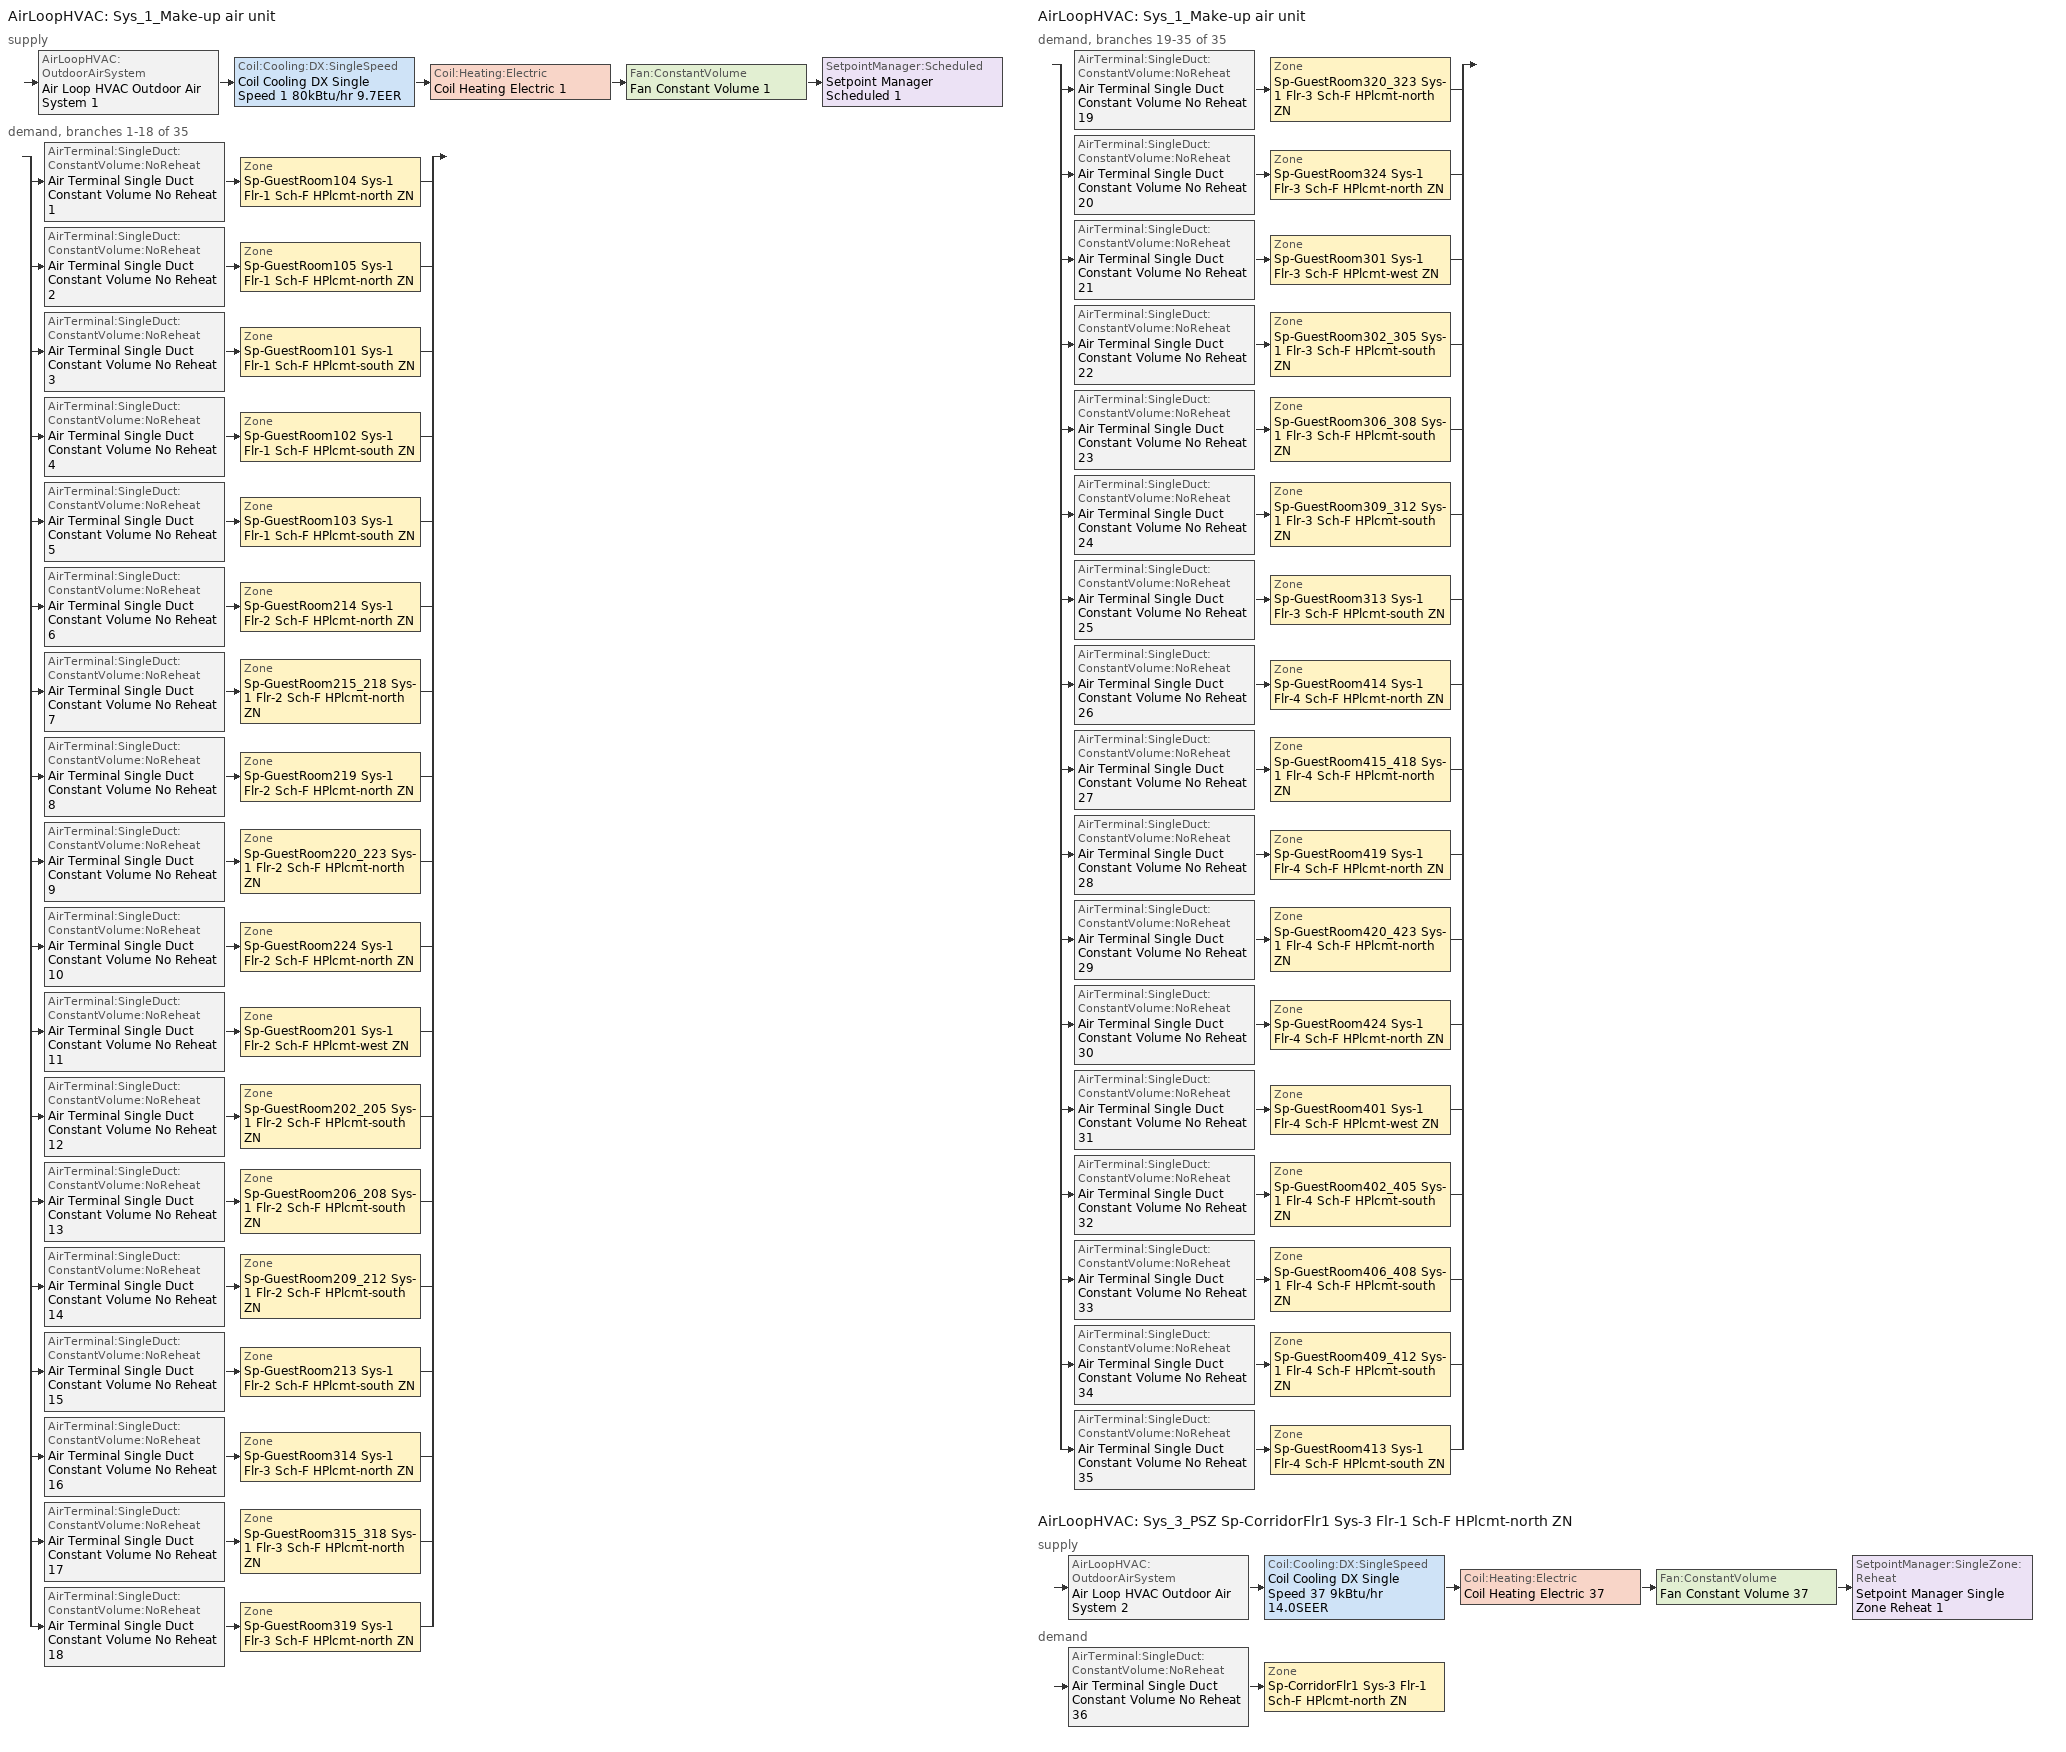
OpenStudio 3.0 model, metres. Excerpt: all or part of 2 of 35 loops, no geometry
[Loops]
AirLoopHVAC 'Sys_1_Make-up air unit'
 supply: AirLoopHVAC:OutdoorAirSystem 'Air Loop HVAC Outdoor Air System 1' > Coil:Cooling:DX:SingleSpeed 'Coil Cooling DX Single Speed 1 80kBtu/hr 9.7EER' > Coil:Heating:Electric 'Coil Heating Electric 1' > Fan:ConstantVolume 'Fan Constant Volume 1' > SetpointManager:Scheduled 'Setpoint Manager Scheduled 1'
 demand, branches 1-18 of 35: split
  | AirTerminal:SingleDuct:ConstantVolume:NoReheat 'Air Terminal Single Duct Constant Volume No Reheat 1' > Zone 'Sp-GuestRoom104 Sys-1 Flr-1 Sch-F HPlcmt-north ZN'
  | AirTerminal:SingleDuct:ConstantVolume:NoReheat 'Air Terminal Single Duct Constant Volume No Reheat 2' > Zone 'Sp-GuestRoom105 Sys-1 Flr-1 Sch-F HPlcmt-north ZN'
  | AirTerminal:SingleDuct:ConstantVolume:NoReheat 'Air Terminal Single Duct Constant Volume No Reheat 3' > Zone 'Sp-GuestRoom101 Sys-1 Flr-1 Sch-F HPlcmt-south ZN'
  | AirTerminal:SingleDuct:ConstantVolume:NoReheat 'Air Terminal Single Duct Constant Volume No Reheat 4' > Zone 'Sp-GuestRoom102 Sys-1 Flr-1 Sch-F HPlcmt-south ZN'
  | AirTerminal:SingleDuct:ConstantVolume:NoReheat 'Air Terminal Single Duct Constant Volume No Reheat 5' > Zone 'Sp-GuestRoom103 Sys-1 Flr-1 Sch-F HPlcmt-south ZN'
  | AirTerminal:SingleDuct:ConstantVolume:NoReheat 'Air Terminal Single Duct Constant Volume No Reheat 6' > Zone 'Sp-GuestRoom214 Sys-1 Flr-2 Sch-F HPlcmt-north ZN'
  | AirTerminal:SingleDuct:ConstantVolume:NoReheat 'Air Terminal Single Duct Constant Volume No Reheat 7' > Zone 'Sp-GuestRoom215_218 Sys-1 Flr-2 Sch-F HPlcmt-north ZN'
  | AirTerminal:SingleDuct:ConstantVolume:NoReheat 'Air Terminal Single Duct Constant Volume No Reheat 8' > Zone 'Sp-GuestRoom219 Sys-1 Flr-2 Sch-F HPlcmt-north ZN'
  | AirTerminal:SingleDuct:ConstantVolume:NoReheat 'Air Terminal Single Duct Constant Volume No Reheat 9' > Zone 'Sp-GuestRoom220_223 Sys-1 Flr-2 Sch-F HPlcmt-north ZN'
  | AirTerminal:SingleDuct:ConstantVolume:NoReheat 'Air Terminal Single Duct Constant Volume No Reheat 10' > Zone 'Sp-GuestRoom224 Sys-1 Flr-2 Sch-F HPlcmt-north ZN'
  | AirTerminal:SingleDuct:ConstantVolume:NoReheat 'Air Terminal Single Duct Constant Volume No Reheat 11' > Zone 'Sp-GuestRoom201 Sys-1 Flr-2 Sch-F HPlcmt-west ZN'
  | AirTerminal:SingleDuct:ConstantVolume:NoReheat 'Air Terminal Single Duct Constant Volume No Reheat 12' > Zone 'Sp-GuestRoom202_205 Sys-1 Flr-2 Sch-F HPlcmt-south ZN'
  | AirTerminal:SingleDuct:ConstantVolume:NoReheat 'Air Terminal Single Duct Constant Volume No Reheat 13' > Zone 'Sp-GuestRoom206_208 Sys-1 Flr-2 Sch-F HPlcmt-south ZN'
  | AirTerminal:SingleDuct:ConstantVolume:NoReheat 'Air Terminal Single Duct Constant Volume No Reheat 14' > Zone 'Sp-GuestRoom209_212 Sys-1 Flr-2 Sch-F HPlcmt-south ZN'
  | AirTerminal:SingleDuct:ConstantVolume:NoReheat 'Air Terminal Single Duct Constant Volume No Reheat 15' > Zone 'Sp-GuestRoom213 Sys-1 Flr-2 Sch-F HPlcmt-south ZN'
  | AirTerminal:SingleDuct:ConstantVolume:NoReheat 'Air Terminal Single Duct Constant Volume No Reheat 16' > Zone 'Sp-GuestRoom314 Sys-1 Flr-3 Sch-F HPlcmt-north ZN'
  | AirTerminal:SingleDuct:ConstantVolume:NoReheat 'Air Terminal Single Duct Constant Volume No Reheat 17' > Zone 'Sp-GuestRoom315_318 Sys-1 Flr-3 Sch-F HPlcmt-north ZN'
  | AirTerminal:SingleDuct:ConstantVolume:NoReheat 'Air Terminal Single Duct Constant Volume No Reheat 18' > Zone 'Sp-GuestRoom319 Sys-1 Flr-3 Sch-F HPlcmt-north ZN'
AirLoopHVAC 'Sys_1_Make-up air unit'
 demand, branches 19-35 of 35: split
  | AirTerminal:SingleDuct:ConstantVolume:NoReheat 'Air Terminal Single Duct Constant Volume No Reheat 19' > Zone 'Sp-GuestRoom320_323 Sys-1 Flr-3 Sch-F HPlcmt-north ZN'
  | AirTerminal:SingleDuct:ConstantVolume:NoReheat 'Air Terminal Single Duct Constant Volume No Reheat 20' > Zone 'Sp-GuestRoom324 Sys-1 Flr-3 Sch-F HPlcmt-north ZN'
  | AirTerminal:SingleDuct:ConstantVolume:NoReheat 'Air Terminal Single Duct Constant Volume No Reheat 21' > Zone 'Sp-GuestRoom301 Sys-1 Flr-3 Sch-F HPlcmt-west ZN'
  | AirTerminal:SingleDuct:ConstantVolume:NoReheat 'Air Terminal Single Duct Constant Volume No Reheat 22' > Zone 'Sp-GuestRoom302_305 Sys-1 Flr-3 Sch-F HPlcmt-south ZN'
  | AirTerminal:SingleDuct:ConstantVolume:NoReheat 'Air Terminal Single Duct Constant Volume No Reheat 23' > Zone 'Sp-GuestRoom306_308 Sys-1 Flr-3 Sch-F HPlcmt-south ZN'
  | AirTerminal:SingleDuct:ConstantVolume:NoReheat 'Air Terminal Single Duct Constant Volume No Reheat 24' > Zone 'Sp-GuestRoom309_312 Sys-1 Flr-3 Sch-F HPlcmt-south ZN'
  | AirTerminal:SingleDuct:ConstantVolume:NoReheat 'Air Terminal Single Duct Constant Volume No Reheat 25' > Zone 'Sp-GuestRoom313 Sys-1 Flr-3 Sch-F HPlcmt-south ZN'
  | AirTerminal:SingleDuct:ConstantVolume:NoReheat 'Air Terminal Single Duct Constant Volume No Reheat 26' > Zone 'Sp-GuestRoom414 Sys-1 Flr-4 Sch-F HPlcmt-north ZN'
  | AirTerminal:SingleDuct:ConstantVolume:NoReheat 'Air Terminal Single Duct Constant Volume No Reheat 27' > Zone 'Sp-GuestRoom415_418 Sys-1 Flr-4 Sch-F HPlcmt-north ZN'
  | AirTerminal:SingleDuct:ConstantVolume:NoReheat 'Air Terminal Single Duct Constant Volume No Reheat 28' > Zone 'Sp-GuestRoom419 Sys-1 Flr-4 Sch-F HPlcmt-north ZN'
  | AirTerminal:SingleDuct:ConstantVolume:NoReheat 'Air Terminal Single Duct Constant Volume No Reheat 29' > Zone 'Sp-GuestRoom420_423 Sys-1 Flr-4 Sch-F HPlcmt-north ZN'
  | AirTerminal:SingleDuct:ConstantVolume:NoReheat 'Air Terminal Single Duct Constant Volume No Reheat 30' > Zone 'Sp-GuestRoom424 Sys-1 Flr-4 Sch-F HPlcmt-north ZN'
  | AirTerminal:SingleDuct:ConstantVolume:NoReheat 'Air Terminal Single Duct Constant Volume No Reheat 31' > Zone 'Sp-GuestRoom401 Sys-1 Flr-4 Sch-F HPlcmt-west ZN'
  | AirTerminal:SingleDuct:ConstantVolume:NoReheat 'Air Terminal Single Duct Constant Volume No Reheat 32' > Zone 'Sp-GuestRoom402_405 Sys-1 Flr-4 Sch-F HPlcmt-south ZN'
  | AirTerminal:SingleDuct:ConstantVolume:NoReheat 'Air Terminal Single Duct Constant Volume No Reheat 33' > Zone 'Sp-GuestRoom406_408 Sys-1 Flr-4 Sch-F HPlcmt-south ZN'
  | AirTerminal:SingleDuct:ConstantVolume:NoReheat 'Air Terminal Single Duct Constant Volume No Reheat 34' > Zone 'Sp-GuestRoom409_412 Sys-1 Flr-4 Sch-F HPlcmt-south ZN'
  | AirTerminal:SingleDuct:ConstantVolume:NoReheat 'Air Terminal Single Duct Constant Volume No Reheat 35' > Zone 'Sp-GuestRoom413 Sys-1 Flr-4 Sch-F HPlcmt-south ZN'
AirLoopHVAC 'Sys_3_PSZ Sp-CorridorFlr1 Sys-3 Flr-1 Sch-F HPlcmt-north ZN'
 supply: AirLoopHVAC:OutdoorAirSystem 'Air Loop HVAC Outdoor Air System 2' > Coil:Cooling:DX:SingleSpeed 'Coil Cooling DX Single Speed 37 9kBtu/hr 14.0SEER' > Coil:Heating:Electric 'Coil Heating Electric 37' > Fan:ConstantVolume 'Fan Constant Volume 37' > SetpointManager:SingleZone:Reheat 'Setpoint Manager Single Zone Reheat 1'
 demand: AirTerminal:SingleDuct:ConstantVolume:NoReheat 'Air Terminal Single Duct Constant Volume No Reheat 36' > Zone 'Sp-CorridorFlr1 Sys-3 Flr-1 Sch-F HPlcmt-north ZN'
[Sizing:Zone] Zone Cooling Design Supply Air Temperature Input Method=SupplyAirTemperature; Zone Cooling Design Supply Air Temperature {C}=13; Zone Cooling Design Supply Air Temperature Difference {deltaC}=11.11; Zone Heating Design Supply Air Temperature Input Method=SupplyAirTemperature; Zone Heating Design Supply Air Temperature {C}=43; Zone Heating Design Supply Air Temperature Difference {deltaC}=11.11; Zone Cooling Design Supply Air Humidity Ratio {kg-H2O/kg-air}=0.0085; Zone Heating Design Supply Air Humidity Ratio {kg-H2O/kg-air}=0.008; Zone Heating Sizing Factor=1.3; Zone Cooling Sizing Factor=1.1; Cooling Design Air Flow Method=DesignDay; Heating Design Air Flow Method=DesignDay; Account for Dedicated Outdoor Air System=No; Dedicated Outdoor Air System Control Strategy=NeutralSupplyAir; Dedicated Outdoor Air Low Setpoint Temperature for Design {C}=autosize; Dedicated Outdoor Air High Setpoint Temperature for Design {C}=autosize
Sp-GuestRoom104 Sys-1 Flr-1 Sch-F HPlcmt-north ZN; Sp-GuestRoom105 Sys-1 Flr-1 Sch-F HPlcmt-north ZN; Sp-GuestRoom101 Sys-1 Flr-1 Sch-F HPlcmt-south ZN; Sp-GuestRoom102 Sys-1 Flr-1 Sch-F HPlcmt-south ZN; Sp-GuestRoom103 Sys-1 Flr-1 Sch-F HPlcmt-south ZN; Sp-GuestRoom214 Sys-1 Flr-2 Sch-F HPlcmt-north ZN; Sp-GuestRoom215_218 Sys-1 Flr-2 Sch-F HPlcmt-north ZN; Sp-GuestRoom219 Sys-1 Flr-2 Sch-F HPlcmt-north ZN; Sp-GuestRoom220_223 Sys-1 Flr-2 Sch-F HPlcmt-north ZN; Sp-GuestRoom224 Sys-1 Flr-2 Sch-F HPlcmt-north ZN; Sp-GuestRoom201 Sys-1 Flr-2 Sch-F HPlcmt-west ZN; Sp-GuestRoom202_205 Sys-1 Flr-2 Sch-F HPlcmt-south ZN; Sp-GuestRoom206_208 Sys-1 Flr-2 Sch-F HPlcmt-south ZN; Sp-GuestRoom209_212 Sys-1 Flr-2 Sch-F HPlcmt-south ZN; Sp-GuestRoom213 Sys-1 Flr-2 Sch-F HPlcmt-south ZN; Sp-GuestRoom314 Sys-1 Flr-3 Sch-F HPlcmt-north ZN; Sp-GuestRoom315_318 Sys-1 Flr-3 Sch-F HPlcmt-north ZN; Sp-GuestRoom319 Sys-1 Flr-3 Sch-F HPlcmt-north ZN; Sp-GuestRoom320_323 Sys-1 Flr-3 Sch-F HPlcmt-north ZN; Sp-GuestRoom324 Sys-1 Flr-3 Sch-F HPlcmt-north ZN; Sp-GuestRoom301 Sys-1 Flr-3 Sch-F HPlcmt-west ZN; Sp-GuestRoom302_305 Sys-1 Flr-3 Sch-F HPlcmt-south ZN; Sp-GuestRoom306_308 Sys-1 Flr-3 Sch-F HPlcmt-south ZN; Sp-GuestRoom309_312 Sys-1 Flr-3 Sch-F HPlcmt-south ZN; Sp-GuestRoom313 Sys-1 Flr-3 Sch-F HPlcmt-south ZN; Sp-GuestRoom414 Sys-1 Flr-4 Sch-F HPlcmt-north ZN; Sp-GuestRoom415_418 Sys-1 Flr-4 Sch-F HPlcmt-north ZN; Sp-GuestRoom419 Sys-1 Flr-4 Sch-F HPlcmt-north ZN; Sp-GuestRoom420_423 Sys-1 Flr-4 Sch-F HPlcmt-north ZN; Sp-GuestRoom424 Sys-1 Flr-4 Sch-F HPlcmt-north ZN; Sp-GuestRoom401 Sys-1 Flr-4 Sch-F HPlcmt-west ZN; Sp-GuestRoom402_405 Sys-1 Flr-4 Sch-F HPlcmt-south ZN; Sp-GuestRoom406_408 Sys-1 Flr-4 Sch-F HPlcmt-south ZN; Sp-GuestRoom409_412 Sys-1 Flr-4 Sch-F HPlcmt-south ZN; Sp-GuestRoom413 Sys-1 Flr-4 Sch-F HPlcmt-south ZN; Sp-CorridorFlr1 Sys-3 Flr-1 Sch-F HPlcmt-north ZN
[Zone equipment]
Sp-GuestRoom104 Sys-1 Flr-1 Sch-F HPlcmt-north ZN: Sp-GuestRoom104 Sys-1 Flr-1 Sch-F HPlcmt-north ZN PTAC, Zone HVAC Baseboard Convective Electric 1, Air Terminal Single Duct Constant Volume No Reheat 1
Sp-GuestRoom105 Sys-1 Flr-1 Sch-F HPlcmt-north ZN: Sp-GuestRoom105 Sys-1 Flr-1 Sch-F HPlcmt-north ZN PTAC, Zone HVAC Baseboard Convective Electric 2, Air Terminal Single Duct Constant Volume No Reheat 2
Sp-GuestRoom101 Sys-1 Flr-1 Sch-F HPlcmt-south ZN: Sp-GuestRoom101 Sys-1 Flr-1 Sch-F HPlcmt-south ZN PTAC, Zone HVAC Baseboard Convective Electric 3, Air Terminal Single Duct Constant Volume No Reheat 3
Sp-GuestRoom102 Sys-1 Flr-1 Sch-F HPlcmt-south ZN: Sp-GuestRoom102 Sys-1 Flr-1 Sch-F HPlcmt-south ZN PTAC, Zone HVAC Baseboard Convective Electric 4, Air Terminal Single Duct Constant Volume No Reheat 4
Sp-GuestRoom103 Sys-1 Flr-1 Sch-F HPlcmt-south ZN: Sp-GuestRoom103 Sys-1 Flr-1 Sch-F HPlcmt-south ZN PTAC, Zone HVAC Baseboard Convective Electric 5, Air Terminal Single Duct Constant Volume No Reheat 5
Sp-GuestRoom214 Sys-1 Flr-2 Sch-F HPlcmt-north ZN: Sp-GuestRoom214 Sys-1 Flr-2 Sch-F HPlcmt-north ZN PTAC, Zone HVAC Baseboard Convective Electric 6, Air Terminal Single Duct Constant Volume No Reheat 6
Sp-GuestRoom215_218 Sys-1 Flr-2 Sch-F HPlcmt-north ZN: Sp-GuestRoom215_218 Sys-1 Flr-2 Sch-F HPlcmt-north ZN PTAC, Zone HVAC Baseboard Convective Electric 7, Air Terminal Single Duct Constant Volume No Reheat 7
Sp-GuestRoom219 Sys-1 Flr-2 Sch-F HPlcmt-north ZN: Sp-GuestRoom219 Sys-1 Flr-2 Sch-F HPlcmt-north ZN PTAC, Zone HVAC Baseboard Convective Electric 8, Air Terminal Single Duct Constant Volume No Reheat 8
Sp-GuestRoom220_223 Sys-1 Flr-2 Sch-F HPlcmt-north ZN: Sp-GuestRoom220_223 Sys-1 Flr-2 Sch-F HPlcmt-north ZN PTAC, Zone HVAC Baseboard Convective Electric 9, Air Terminal Single Duct Constant Volume No Reheat 9
Sp-GuestRoom224 Sys-1 Flr-2 Sch-F HPlcmt-north ZN: Sp-GuestRoom224 Sys-1 Flr-2 Sch-F HPlcmt-north ZN PTAC, Zone HVAC Baseboard Convective Electric 10, Air Terminal Single Duct Constant Volume No Reheat 10
Sp-GuestRoom201 Sys-1 Flr-2 Sch-F HPlcmt-west ZN: Sp-GuestRoom201 Sys-1 Flr-2 Sch-F HPlcmt-west ZN PTAC, Zone HVAC Baseboard Convective Electric 11, Air Terminal Single Duct Constant Volume No Reheat 11
Sp-GuestRoom202_205 Sys-1 Flr-2 Sch-F HPlcmt-south ZN: Sp-GuestRoom202_205 Sys-1 Flr-2 Sch-F HPlcmt-south ZN PTAC, Zone HVAC Baseboard Convective Electric 12, Air Terminal Single Duct Constant Volume No Reheat 12
Sp-GuestRoom206_208 Sys-1 Flr-2 Sch-F HPlcmt-south ZN: Sp-GuestRoom206_208 Sys-1 Flr-2 Sch-F HPlcmt-south ZN PTAC, Zone HVAC Baseboard Convective Electric 13, Air Terminal Single Duct Constant Volume No Reheat 13
Sp-GuestRoom209_212 Sys-1 Flr-2 Sch-F HPlcmt-south ZN: Sp-GuestRoom209_212 Sys-1 Flr-2 Sch-F HPlcmt-south ZN PTAC, Zone HVAC Baseboard Convective Electric 14, Air Terminal Single Duct Constant Volume No Reheat 14
Sp-GuestRoom213 Sys-1 Flr-2 Sch-F HPlcmt-south ZN: Sp-GuestRoom213 Sys-1 Flr-2 Sch-F HPlcmt-south ZN PTAC, Zone HVAC Baseboard Convective Electric 15, Air Terminal Single Duct Constant Volume No Reheat 15
Sp-GuestRoom314 Sys-1 Flr-3 Sch-F HPlcmt-north ZN: Sp-GuestRoom314 Sys-1 Flr-3 Sch-F HPlcmt-north ZN PTAC, Zone HVAC Baseboard Convective Electric 16, Air Terminal Single Duct Constant Volume No Reheat 16
Sp-GuestRoom315_318 Sys-1 Flr-3 Sch-F HPlcmt-north ZN: Sp-GuestRoom315_318 Sys-1 Flr-3 Sch-F HPlcmt-north ZN PTAC, Zone HVAC Baseboard Convective Electric 17, Air Terminal Single Duct Constant Volume No Reheat 17
Sp-GuestRoom319 Sys-1 Flr-3 Sch-F HPlcmt-north ZN: Sp-GuestRoom319 Sys-1 Flr-3 Sch-F HPlcmt-north ZN PTAC, Zone HVAC Baseboard Convective Electric 18, Air Terminal Single Duct Constant Volume No Reheat 18
Sp-GuestRoom320_323 Sys-1 Flr-3 Sch-F HPlcmt-north ZN: Sp-GuestRoom320_323 Sys-1 Flr-3 Sch-F HPlcmt-north ZN PTAC, Zone HVAC Baseboard Convective Electric 19, Air Terminal Single Duct Constant Volume No Reheat 19
Sp-GuestRoom324 Sys-1 Flr-3 Sch-F HPlcmt-north ZN: Sp-GuestRoom324 Sys-1 Flr-3 Sch-F HPlcmt-north ZN PTAC, Zone HVAC Baseboard Convective Electric 20, Air Terminal Single Duct Constant Volume No Reheat 20
Sp-GuestRoom301 Sys-1 Flr-3 Sch-F HPlcmt-west ZN: Sp-GuestRoom301 Sys-1 Flr-3 Sch-F HPlcmt-west ZN PTAC, Zone HVAC Baseboard Convective Electric 21, Air Terminal Single Duct Constant Volume No Reheat 21
Sp-GuestRoom302_305 Sys-1 Flr-3 Sch-F HPlcmt-south ZN: Sp-GuestRoom302_305 Sys-1 Flr-3 Sch-F HPlcmt-south ZN PTAC, Zone HVAC Baseboard Convective Electric 22, Air Terminal Single Duct Constant Volume No Reheat 22
Sp-GuestRoom306_308 Sys-1 Flr-3 Sch-F HPlcmt-south ZN: Sp-GuestRoom306_308 Sys-1 Flr-3 Sch-F HPlcmt-south ZN PTAC, Zone HVAC Baseboard Convective Electric 23, Air Terminal Single Duct Constant Volume No Reheat 23
Sp-GuestRoom309_312 Sys-1 Flr-3 Sch-F HPlcmt-south ZN: Sp-GuestRoom309_312 Sys-1 Flr-3 Sch-F HPlcmt-south ZN PTAC, Zone HVAC Baseboard Convective Electric 24, Air Terminal Single Duct Constant Volume No Reheat 24
Sp-GuestRoom313 Sys-1 Flr-3 Sch-F HPlcmt-south ZN: Sp-GuestRoom313 Sys-1 Flr-3 Sch-F HPlcmt-south ZN PTAC, Zone HVAC Baseboard Convective Electric 25, Air Terminal Single Duct Constant Volume No Reheat 25
Sp-GuestRoom414 Sys-1 Flr-4 Sch-F HPlcmt-north ZN: Sp-GuestRoom414 Sys-1 Flr-4 Sch-F HPlcmt-north ZN PTAC, Zone HVAC Baseboard Convective Electric 26, Air Terminal Single Duct Constant Volume No Reheat 26
Sp-GuestRoom415_418 Sys-1 Flr-4 Sch-F HPlcmt-north ZN: Sp-GuestRoom415_418 Sys-1 Flr-4 Sch-F HPlcmt-north ZN PTAC, Zone HVAC Baseboard Convective Electric 27, Air Terminal Single Duct Constant Volume No Reheat 27
Sp-GuestRoom419 Sys-1 Flr-4 Sch-F HPlcmt-north ZN: Sp-GuestRoom419 Sys-1 Flr-4 Sch-F HPlcmt-north ZN PTAC, Zone HVAC Baseboard Convective Electric 28, Air Terminal Single Duct Constant Volume No Reheat 28
Sp-GuestRoom420_423 Sys-1 Flr-4 Sch-F HPlcmt-north ZN: Sp-GuestRoom420_423 Sys-1 Flr-4 Sch-F HPlcmt-north ZN PTAC, Zone HVAC Baseboard Convective Electric 29, Air Terminal Single Duct Constant Volume No Reheat 29
Sp-GuestRoom424 Sys-1 Flr-4 Sch-F HPlcmt-north ZN: Sp-GuestRoom424 Sys-1 Flr-4 Sch-F HPlcmt-north ZN PTAC, Zone HVAC Baseboard Convective Electric 30, Air Terminal Single Duct Constant Volume No Reheat 30
Sp-GuestRoom401 Sys-1 Flr-4 Sch-F HPlcmt-west ZN: Sp-GuestRoom401 Sys-1 Flr-4 Sch-F HPlcmt-west ZN PTAC, Zone HVAC Baseboard Convective Electric 31, Air Terminal Single Duct Constant Volume No Reheat 31
Sp-GuestRoom402_405 Sys-1 Flr-4 Sch-F HPlcmt-south ZN: Sp-GuestRoom402_405 Sys-1 Flr-4 Sch-F HPlcmt-south ZN PTAC, Zone HVAC Baseboard Convective Electric 32, Air Terminal Single Duct Constant Volume No Reheat 32
Sp-GuestRoom406_408 Sys-1 Flr-4 Sch-F HPlcmt-south ZN: Sp-GuestRoom406_408 Sys-1 Flr-4 Sch-F HPlcmt-south ZN PTAC, Zone HVAC Baseboard Convective Electric 33, Air Terminal Single Duct Constant Volume No Reheat 33
Sp-GuestRoom409_412 Sys-1 Flr-4 Sch-F HPlcmt-south ZN: Sp-GuestRoom409_412 Sys-1 Flr-4 Sch-F HPlcmt-south ZN PTAC, Zone HVAC Baseboard Convective Electric 34, Air Terminal Single Duct Constant Volume No Reheat 34
Sp-GuestRoom413 Sys-1 Flr-4 Sch-F HPlcmt-south ZN: Sp-GuestRoom413 Sys-1 Flr-4 Sch-F HPlcmt-south ZN PTAC, Zone HVAC Baseboard Convective Electric 35, Air Terminal Single Duct Constant Volume No Reheat 35
Sp-CorridorFlr1 Sys-3 Flr-1 Sch-F HPlcmt-north ZN: Air Terminal Single Duct Constant Volume No Reheat 36, Zone HVAC Baseboard Convective Electric 36
[AirLoopHVAC] Design Supply Air Flow Rate {m3/s}=AutoSize
Name | Availability Schedule
Sys_1_Make-up air unit | Sys_1_Make-up air unit Occ Sch
Sys_3_PSZ Sp-CorridorFlr1 Sys-3 Flr-1 Sch-F HPlcmt-north ZN | Sys_3_PSZ Sp-CorridorFlr1 Sys-3 Flr-1 Sch-F HPlcmt-north ZN Occ Sch
[Sizing:System] Design Outdoor Air Flow Rate {m3/s}=Autosize; Central Heating Maximum System Air Flow Ratio=1; Preheat Design Temperature {C}=7; Preheat Design Humidity Ratio {kg-H2O/kg-Air}=0.008; Precool Design Temperature {C}=13; Precool Design Humidity Ratio {kg-H2O/kg-Air}=0.008; Central Cooling Design Supply Air Temperature {C}=13; Central Heating Design Supply Air Temperature {C}=43; Sizing Option=NonCoincident; Central Cooling Design Supply Air Humidity Ratio {kg-H2O/kg-Air}=0.0085; Central Heating Design Supply Air Humidity Ratio {kg-H2O/kg-Air}=0.008; Cooling Design Air Flow Method=DesignDay; Cooling Design Air Flow Rate {m3/s}=0; Heating Design Air Flow Method=DesignDay; Heating Design Air Flow Rate {m3/s}=0; System Outdoor Air Method=ZoneSum; Zone Maximum Outdoor Air Fraction=1; Cooling Supply Air Flow Rate Per Floor Area {m3/s-m2}=0.00996765; Cooling Fraction of Autosized Cooling Supply Air Flow Rate=1; Cooling Supply Air Flow Rate Per Unit Cooling Capacity {m3/s-W}=3.94755e-05; Heating Supply Air Flow Rate Per Floor Area {m3/s-m2}=0.00996765; Heating Fraction of Autosized Heating Supply Air Flow Rate=1; Heating Fraction of Autosized Cooling Supply Air Flow Rate=1; Heating Supply Air Flow Rate Per Unit Heating Capacity {m3/s-W}=3.15882e-05; Cooling Design Capacity Method=CoolingDesignCapacity; Cooling Design Capacity {W}=autosize; Cooling Design Capacity Per Floor Area {W/m2}=234.7; Fraction of Autosized Cooling Design Capacity=1; Heating Design Capacity Method=HeatingDesignCapacity; Heating Design Capacity {W}=autosize; Heating Design Capacity Per Floor Area {W/m2}=157; Fraction of Autosized Heating Design Capacity=1; Central Cooling Capacity Control Method=OnOff
Name | Type of Load to Size On | 100% Outdoor Air in Cooling | 100% Outdoor Air in Heating
Sys_1_Make-up air unit | VentilationRequirement | Yes | Yes
Sys_3_PSZ Sp-CorridorFlr1 Sys-3 Flr-1 Sch-F HPlcmt-north ZN | Sensible | No | No
[Fan:ConstantVolume] Availability Schedule=Always On Discrete; Fan Total Efficiency=0.39975; Pressure Rise {Pa}=640; Maximum Flow Rate {m3/s}=AutoSize; Motor Efficiency=0.615
Fan Constant Volume 1; Fan Constant Volume 2; Fan Constant Volume 3; Fan Constant Volume 4; Fan Constant Volume 5; Fan Constant Volume 6; Fan Constant Volume 7; Fan Constant Volume 8; Fan Constant Volume 9; Fan Constant Volume 10; Fan Constant Volume 11; Fan Constant Volume 12; Fan Constant Volume 13; Fan Constant Volume 14; Fan Constant Volume 15; Fan Constant Volume 16; Fan Constant Volume 17; Fan Constant Volume 18; Fan Constant Volume 19; Fan Constant Volume 20; Fan Constant Volume 21; Fan Constant Volume 22; Fan Constant Volume 23; Fan Constant Volume 24; Fan Constant Volume 25; Fan Constant Volume 26; Fan Constant Volume 27; Fan Constant Volume 28; Fan Constant Volume 29; Fan Constant Volume 30; Fan Constant Volume 31; Fan Constant Volume 32; Fan Constant Volume 33; Fan Constant Volume 34; Fan Constant Volume 35; Fan Constant Volume 36; Fan Constant Volume 37
[Coil:Heating:Electric]
Name | Availability Schedule
Coil Heating Electric 1; Coil Heating Electric 37 | Always On Discrete
Coil Heating Electric 2; Coil Heating Electric 3; Coil Heating Electric 4; Coil Heating Electric 5; Coil Heating Electric 6; Coil Heating Electric 7; Coil Heating Electric 8; Coil Heating Electric 9; Coil Heating Electric 10; Coil Heating Electric 11; Coil Heating Electric 12; Coil Heating Electric 13; Coil Heating Electric 14; Coil Heating Electric 15; Coil Heating Electric 16; Coil Heating Electric 17; Coil Heating Electric 18; Coil Heating Electric 19; Coil Heating Electric 20; Coil Heating Electric 21; Coil Heating Electric 22; Coil Heating Electric 23; Coil Heating Electric 24; Coil Heating Electric 25; Coil Heating Electric 26; Coil Heating Electric 27; Coil Heating Electric 28; Coil Heating Electric 29; Coil Heating Electric 30; Coil Heating Electric 31; Coil Heating Electric 32; Coil Heating Electric 33; Coil Heating Electric 34; Coil Heating Electric 35; Coil Heating Electric 36 | ON_OFF_ALWAYS_OFF
[Coil:Cooling:DX:SingleSpeed] Availability Schedule=Always On Discrete; Rated Total Cooling Capacity {W}=autosize; Rated Sensible Heat Ratio=autosize; Rated Air Flow Rate {m3/s}=autosize; Rated Evaporator Fan Power Per Volume Flow Rate {W/(m3/s)}=773.3; Total Cooling Capacity Function of Temperature Curve=DXCOOL-NECB2011-REF-CAPFT; Total Cooling Capacity Function of Flow Fraction Curve=DXCOOL-NECB2011-REF-CAPFFLOW; Energy Input Ratio Function of Temperature Curve=DXCOOL-NECB2011-REF-COOLEIRFT; Energy Input Ratio Function of Flow Fraction Curve=DXCOOL-NECB2011-REF-COOLEIRFFLOW; Part Load Fraction Correlation Curve=DXCOOL-NECB2011-REF-COOLPLFFPLR; Condenser Type=AirCooled; Evaporative Condenser Effectiveness=0; Evaporative Condenser Air Flow Rate {m3/s}=Autosize; Evaporative Condenser Pump Rated Power Consumption {W}=Autosize; Crankcase Heater Capacity {W}=0; Maximum Outdoor Dry-Bulb Temperature for Crankcase Heater Operation {C}=0; Basin Heater Capacity {W/K}=0; Basin Heater Setpoint Temperature {C}=10
Name | Rated COP {W/W}
Coil Cooling DX Single Speed 1 80kBtu/hr 9.7EER | 3.36599
Coil Cooling DX Single Speed 2 3kBtu/hr 11.0EER; Coil Cooling DX Single Speed 3 3kBtu/hr 11.0EER; Coil Cooling DX Single Speed 4 2kBtu/hr 11.0EER; Coil Cooling DX Single Speed 5 2kBtu/hr 11.0EER; Coil Cooling DX Single Speed 6 2kBtu/hr 11.0EER; Coil Cooling DX Single Speed 7 3kBtu/hr 11.0EER; Coil Cooling DX Single Speed 9 2kBtu/hr 11.0EER; Coil Cooling DX Single Speed 11 3kBtu/hr 11.0EER; Coil Cooling DX Single Speed 12 5kBtu/hr 11.0EER; Coil Cooling DX Single Speed 13 7kBtu/hr 11.0EER; Coil Cooling DX Single Speed 14 5kBtu/hr 11.0EER; Coil Cooling DX Single Speed 15 6kBtu/hr 11.0EER; Coil Cooling DX Single Speed 16 2kBtu/hr 11.0EER; Coil Cooling DX Single Speed 17 3kBtu/hr 11.0EER; Coil Cooling DX Single Speed 19 3kBtu/hr 11.0EER; Coil Cooling DX Single Speed 21 3kBtu/hr 11.0EER; Coil Cooling DX Single Speed 22 5kBtu/hr 11.0EER; Coil Cooling DX Single Speed 23 7kBtu/hr 11.0EER; Coil Cooling DX Single Speed 24 5kBtu/hr 11.0EER; Coil Cooling DX Single Speed 25 7kBtu/hr 11.0EER; Coil Cooling DX Single Speed 26 2kBtu/hr 11.0EER; Coil Cooling DX Single Speed 27 6kBtu/hr 11.0EER; Coil Cooling DX Single Speed 29 6kBtu/hr 11.0EER; Coil Cooling DX Single Speed 31 6kBtu/hr 11.0EER; Coil Cooling DX Single Speed 36 4kBtu/hr 11.0EER | 3.80183
Coil Cooling DX Single Speed 8 9kBtu/hr 10.6EER | 3.67826
Coil Cooling DX Single Speed 10 9kBtu/hr 10.6EER | 3.65378
Coil Cooling DX Single Speed 18 10kBtu/hr 10.4EER | 3.60187
Coil Cooling DX Single Speed 20 10kBtu/hr 10.4EER | 3.60614
Coil Cooling DX Single Speed 28 21kBtu/hr 9.3EER; Coil Cooling DX Single Speed 30 21kBtu/hr 9.3EER | 3.23448
Coil Cooling DX Single Speed 32 8kBtu/hr 10.9EER | 3.76521
Coil Cooling DX Single Speed 33 14kBtu/hr 9.6EER | 3.31935
Coil Cooling DX Single Speed 34 11kBtu/hr 10.1EER | 3.5127
Coil Cooling DX Single Speed 35 13kBtu/hr 9.6EER | 3.34162
Coil Cooling DX Single Speed 37 9kBtu/hr 14.0SEER | 4.11713
[Controller:OutdoorAir] Minimum Outdoor Air Flow Rate {m3/s}=autosize; Maximum Outdoor Air Flow Rate {m3/s}=Autosize; Economizer Control Action Type=ModulateFlow; Lockout Type=NoLockout; Minimum Limit Type=FixedMinimum; High Humidity Control=No; Heat Recovery Bypass Control Type=BypassWhenWithinEconomizerLimits
Name | Economizer Control Type | Minimum Outdoor Air Schedule | Controller Mechanical Ventilation | Economizer Maximum Limit Dry-Bulb Temperature {C} | Economizer Maximum Limit Enthalpy {J/kg} | Economizer Minimum Limit Dry-Bulb Temperature {C}
Controller Outdoor Air 1 | DifferentialEnthalpy | Sys_1_Make-up air unit Occ Sch | Controller Mechanical Ventilation 1
Controller Outdoor Air 2 | NoEconomizer | Sys_3_PSZ Sp-CorridorFlr1 Sys-3 Flr-1 Sch-F HPlcmt-north ZN Occ Sch | Controller Mechanical Ventilation 2 | 28 | 64000 | -100
[Controller:MechanicalVentilation] Availability Schedule=Always On Discrete; System Outdoor Air Method=ZoneSum
Controller Mechanical Ventilation 1; Controller Mechanical Ventilation 2
[AirLoopHVAC:OutdoorAirSystem]
Name | Controller
Air Loop HVAC Outdoor Air System 1 | Controller Outdoor Air 1
Air Loop HVAC Outdoor Air System 2 | Controller Outdoor Air 2
[SetpointManager:Scheduled]
Setpoint Manager Scheduled 1: Control Variable=Temperature; Schedule=Makeup-Air Unit Supply Air Temp
[ZoneHVAC:PackagedTerminalAirConditioner] Availability Schedule=Always On Discrete; Supply Air Flow Rate During Cooling Operation {m3/s}=Autosize; Supply Air Flow Rate During Heating Operation {m3/s}=Autosize; Supply Air Flow Rate When No Cooling or Heating is Needed {m3/s}=Autosize; Outdoor Air Flow Rate During Cooling Operation {m3/s}=1e-05; Outdoor Air Flow Rate During Heating Operation {m3/s}=1e-05; Outdoor Air Flow Rate When No Cooling or Heating is Needed {m3/s}=1e-05; Fan Placement=DrawThrough
Name | Supply Air Fan | Heating Coil | Cooling Coil
Sp-GuestRoom104 Sys-1 Flr-1 Sch-F HPlcmt-north ZN PTAC | Fan Constant Volume 2 | Coil Heating Electric 2 | Coil Cooling DX Single Speed 2 3kBtu/hr 11.0EER
Sp-GuestRoom105 Sys-1 Flr-1 Sch-F HPlcmt-north ZN PTAC | Fan Constant Volume 3 | Coil Heating Electric 3 | Coil Cooling DX Single Speed 3 3kBtu/hr 11.0EER
Sp-GuestRoom101 Sys-1 Flr-1 Sch-F HPlcmt-south ZN PTAC | Fan Constant Volume 4 | Coil Heating Electric 4 | Coil Cooling DX Single Speed 4 2kBtu/hr 11.0EER
Sp-GuestRoom102 Sys-1 Flr-1 Sch-F HPlcmt-south ZN PTAC | Fan Constant Volume 5 | Coil Heating Electric 5 | Coil Cooling DX Single Speed 5 2kBtu/hr 11.0EER
Sp-GuestRoom103 Sys-1 Flr-1 Sch-F HPlcmt-south ZN PTAC | Fan Constant Volume 6 | Coil Heating Electric 6 | Coil Cooling DX Single Speed 6 2kBtu/hr 11.0EER
Sp-GuestRoom214 Sys-1 Flr-2 Sch-F HPlcmt-north ZN PTAC | Fan Constant Volume 7 | Coil Heating Electric 7 | Coil Cooling DX Single Speed 7 3kBtu/hr 11.0EER
Sp-GuestRoom215_218 Sys-1 Flr-2 Sch-F HPlcmt-north ZN PTAC | Fan Constant Volume 8 | Coil Heating Electric 8 | Coil Cooling DX Single Speed 8 9kBtu/hr 10.6EER
Sp-GuestRoom219 Sys-1 Flr-2 Sch-F HPlcmt-north ZN PTAC | Fan Constant Volume 9 | Coil Heating Electric 9 | Coil Cooling DX Single Speed 9 2kBtu/hr 11.0EER
Sp-GuestRoom220_223 Sys-1 Flr-2 Sch-F HPlcmt-north ZN PTAC | Fan Constant Volume 10 | Coil Heating Electric 10 | Coil Cooling DX Single Speed 10 9kBtu/hr 10.6EER
Sp-GuestRoom224 Sys-1 Flr-2 Sch-F HPlcmt-north ZN PTAC | Fan Constant Volume 11 | Coil Heating Electric 11 | Coil Cooling DX Single Speed 11 3kBtu/hr 11.0EER
Sp-GuestRoom201 Sys-1 Flr-2 Sch-F HPlcmt-west ZN PTAC | Fan Constant Volume 12 | Coil Heating Electric 12 | Coil Cooling DX Single Speed 12 5kBtu/hr 11.0EER
Sp-GuestRoom202_205 Sys-1 Flr-2 Sch-F HPlcmt-south ZN PTAC | Fan Constant Volume 13 | Coil Heating Electric 13 | Coil Cooling DX Single Speed 13 7kBtu/hr 11.0EER
Sp-GuestRoom206_208 Sys-1 Flr-2 Sch-F HPlcmt-south ZN PTAC | Fan Constant Volume 14 | Coil Heating Electric 14 | Coil Cooling DX Single Speed 14 5kBtu/hr 11.0EER
Sp-GuestRoom209_212 Sys-1 Flr-2 Sch-F HPlcmt-south ZN PTAC | Fan Constant Volume 15 | Coil Heating Electric 15 | Coil Cooling DX Single Speed 15 6kBtu/hr 11.0EER
Sp-GuestRoom213 Sys-1 Flr-2 Sch-F HPlcmt-south ZN PTAC | Fan Constant Volume 16 | Coil Heating Electric 16 | Coil Cooling DX Single Speed 16 2kBtu/hr 11.0EER
Sp-GuestRoom314 Sys-1 Flr-3 Sch-F HPlcmt-north ZN PTAC | Fan Constant Volume 17 | Coil Heating Electric 17 | Coil Cooling DX Single Speed 17 3kBtu/hr 11.0EER
Sp-GuestRoom315_318 Sys-1 Flr-3 Sch-F HPlcmt-north ZN PTAC | Fan Constant Volume 18 | Coil Heating Electric 18 | Coil Cooling DX Single Speed 18 10kBtu/hr 10.4EER
Sp-GuestRoom319 Sys-1 Flr-3 Sch-F HPlcmt-north ZN PTAC | Fan Constant Volume 19 | Coil Heating Electric 19 | Coil Cooling DX Single Speed 19 3kBtu/hr 11.0EER
Sp-GuestRoom320_323 Sys-1 Flr-3 Sch-F HPlcmt-north ZN PTAC | Fan Constant Volume 20 | Coil Heating Electric 20 | Coil Cooling DX Single Speed 20 10kBtu/hr 10.4EER
Sp-GuestRoom324 Sys-1 Flr-3 Sch-F HPlcmt-north ZN PTAC | Fan Constant Volume 21 | Coil Heating Electric 21 | Coil Cooling DX Single Speed 21 3kBtu/hr 11.0EER
Sp-GuestRoom301 Sys-1 Flr-3 Sch-F HPlcmt-west ZN PTAC | Fan Constant Volume 22 | Coil Heating Electric 22 | Coil Cooling DX Single Speed 22 5kBtu/hr 11.0EER
Sp-GuestRoom302_305 Sys-1 Flr-3 Sch-F HPlcmt-south ZN PTAC | Fan Constant Volume 23 | Coil Heating Electric 23 | Coil Cooling DX Single Speed 23 7kBtu/hr 11.0EER
Sp-GuestRoom306_308 Sys-1 Flr-3 Sch-F HPlcmt-south ZN PTAC | Fan Constant Volume 24 | Coil Heating Electric 24 | Coil Cooling DX Single Speed 24 5kBtu/hr 11.0EER
Sp-GuestRoom309_312 Sys-1 Flr-3 Sch-F HPlcmt-south ZN PTAC | Fan Constant Volume 25 | Coil Heating Electric 25 | Coil Cooling DX Single Speed 25 7kBtu/hr 11.0EER
Sp-GuestRoom313 Sys-1 Flr-3 Sch-F HPlcmt-south ZN PTAC | Fan Constant Volume 26 | Coil Heating Electric 26 | Coil Cooling DX Single Speed 26 2kBtu/hr 11.0EER
Sp-GuestRoom414 Sys-1 Flr-4 Sch-F HPlcmt-north ZN PTAC | Fan Constant Volume 27 | Coil Heating Electric 27 | Coil Cooling DX Single Speed 27 6kBtu/hr 11.0EER
Sp-GuestRoom415_418 Sys-1 Flr-4 Sch-F HPlcmt-north ZN PTAC | Fan Constant Volume 28 | Coil Heating Electric 28 | Coil Cooling DX Single Speed 28 21kBtu/hr 9.3EER
Sp-GuestRoom419 Sys-1 Flr-4 Sch-F HPlcmt-north ZN PTAC | Fan Constant Volume 29 | Coil Heating Electric 29 | Coil Cooling DX Single Speed 29 6kBtu/hr 11.0EER
Sp-GuestRoom420_423 Sys-1 Flr-4 Sch-F HPlcmt-north ZN PTAC | Fan Constant Volume 30 | Coil Heating Electric 30 | Coil Cooling DX Single Speed 30 21kBtu/hr 9.3EER
Sp-GuestRoom424 Sys-1 Flr-4 Sch-F HPlcmt-north ZN PTAC | Fan Constant Volume 31 | Coil Heating Electric 31 | Coil Cooling DX Single Speed 31 6kBtu/hr 11.0EER
Sp-GuestRoom401 Sys-1 Flr-4 Sch-F HPlcmt-west ZN PTAC | Fan Constant Volume 32 | Coil Heating Electric 32 | Coil Cooling DX Single Speed 32 8kBtu/hr 10.9EER
Sp-GuestRoom402_405 Sys-1 Flr-4 Sch-F HPlcmt-south ZN PTAC | Fan Constant Volume 33 | Coil Heating Electric 33 | Coil Cooling DX Single Speed 33 14kBtu/hr 9.6EER
Sp-GuestRoom406_408 Sys-1 Flr-4 Sch-F HPlcmt-south ZN PTAC | Fan Constant Volume 34 | Coil Heating Electric 34 | Coil Cooling DX Single Speed 34 11kBtu/hr 10.1EER
Sp-GuestRoom409_412 Sys-1 Flr-4 Sch-F HPlcmt-south ZN PTAC | Fan Constant Volume 35 | Coil Heating Electric 35 | Coil Cooling DX Single Speed 35 13kBtu/hr 9.6EER
Sp-GuestRoom413 Sys-1 Flr-4 Sch-F HPlcmt-south ZN PTAC | Fan Constant Volume 36 | Coil Heating Electric 36 | Coil Cooling DX Single Speed 36 4kBtu/hr 11.0EER
[ZoneHVAC:Baseboard:Convective:Electric] Availability Schedule=Always On Discrete; Nominal Capacity {W}=autosize; Efficiency=1
Zone HVAC Baseboard Convective Electric 1; Zone HVAC Baseboard Convective Electric 2; Zone HVAC Baseboard Convective Electric 3; Zone HVAC Baseboard Convective Electric 4; Zone HVAC Baseboard Convective Electric 5; Zone HVAC Baseboard Convective Electric 6; Zone HVAC Baseboard Convective Electric 7; Zone HVAC Baseboard Convective Electric 8; Zone HVAC Baseboard Convective Electric 9; Zone HVAC Baseboard Convective Electric 10; Zone HVAC Baseboard Convective Electric 11; Zone HVAC Baseboard Convective Electric 12; Zone HVAC Baseboard Convective Electric 13; Zone HVAC Baseboard Convective Electric 14; Zone HVAC Baseboard Convective Electric 15; Zone HVAC Baseboard Convective Electric 16; Zone HVAC Baseboard Convective Electric 17; Zone HVAC Baseboard Convective Electric 18; Zone HVAC Baseboard Convective Electric 19; Zone HVAC Baseboard Convective Electric 20; Zone HVAC Baseboard Convective Electric 21; Zone HVAC Baseboard Convective Electric 22; Zone HVAC Baseboard Convective Electric 23; Zone HVAC Baseboard Convective Electric 24; Zone HVAC Baseboard Convective Electric 25; Zone HVAC Baseboard Convective Electric 26; Zone HVAC Baseboard Convective Electric 27; Zone HVAC Baseboard Convective Electric 28; Zone HVAC Baseboard Convective Electric 29; Zone HVAC Baseboard Convective Electric 30; Zone HVAC Baseboard Convective Electric 31; Zone HVAC Baseboard Convective Electric 32; Zone HVAC Baseboard Convective Electric 33; Zone HVAC Baseboard Convective Electric 34; Zone HVAC Baseboard Convective Electric 35; Zone HVAC Baseboard Convective Electric 36
[AirTerminal:SingleDuct:ConstantVolume:NoReheat] Availability Schedule=Always On Discrete; Maximum Air Flow Rate {m3/s}=AutoSize
Air Terminal Single Duct Constant Volume No Reheat 1; Air Terminal Single Duct Constant Volume No Reheat 2; Air Terminal Single Duct Constant Volume No Reheat 3; Air Terminal Single Duct Constant Volume No Reheat 4; Air Terminal Single Duct Constant Volume No Reheat 5; Air Terminal Single Duct Constant Volume No Reheat 6; Air Terminal Single Duct Constant Volume No Reheat 7; Air Terminal Single Duct Constant Volume No Reheat 8; Air Terminal Single Duct Constant Volume No Reheat 9; Air Terminal Single Duct Constant Volume No Reheat 10; Air Terminal Single Duct Constant Volume No Reheat 11; Air Terminal Single Duct Constant Volume No Reheat 12; Air Terminal Single Duct Constant Volume No Reheat 13; Air Terminal Single Duct Constant Volume No Reheat 14; Air Terminal Single Duct Constant Volume No Reheat 15; Air Terminal Single Duct Constant Volume No Reheat 16; Air Terminal Single Duct Constant Volume No Reheat 17; Air Terminal Single Duct Constant Volume No Reheat 18; Air Terminal Single Duct Constant Volume No Reheat 19; Air Terminal Single Duct Constant Volume No Reheat 20; Air Terminal Single Duct Constant Volume No Reheat 21; Air Terminal Single Duct Constant Volume No Reheat 22; Air Terminal Single Duct Constant Volume No Reheat 23; Air Terminal Single Duct Constant Volume No Reheat 24; Air Terminal Single Duct Constant Volume No Reheat 25; Air Terminal Single Duct Constant Volume No Reheat 26; Air Terminal Single Duct Constant Volume No Reheat 27; Air Terminal Single Duct Constant Volume No Reheat 28; Air Terminal Single Duct Constant Volume No Reheat 29; Air Terminal Single Duct Constant Volume No Reheat 30; Air Terminal Single Duct Constant Volume No Reheat 31; Air Terminal Single Duct Constant Volume No Reheat 32; Air Terminal Single Duct Constant Volume No Reheat 33; Air Terminal Single Duct Constant Volume No Reheat 34; Air Terminal Single Duct Constant Volume No Reheat 35; Air Terminal Single Duct Constant Volume No Reheat 36
[SetpointManager:SingleZone:Reheat]
Setpoint Manager Single Zone Reheat 1: Minimum Supply Air Temperature {C}=13; Maximum Supply Air Temperature {C}=43; Control Zone=Sp-CorridorFlr1 Sys-3 Flr-1 Sch-F HPlcmt-north ZN
[Schedule:Constant]
Always On Discrete: Value=1
[Schedule:Ruleset]
Name | Default Day Schedule | Summer Design Day Schedule | Winter Design Day Schedule
ON_OFF_ALWAYS_OFF | Schedule Day 3
Makeup-Air Unit Supply Air Temp | Makeup Air Unit Supply Air Temp Default
Sys_1_Make-up air unit Occ Sch | Sys_1_Make-up air unit Occ Sch Default | Sys_1_Make-up air unit Occ Sch Summer Design Day | Sys_1_Make-up air unit Occ Sch Winter Design Day
Sys_3_PSZ Sp-CorridorFlr1 Sys-3 Flr-1 Sch-F HPlcmt-north ZN Occ Sch | Sys_3_PSZ Sp-CorridorFlr1 Sys-3 Flr-1 Sch-F HPlcmt-north ZN Occ Sch Default | Sys_3_PSZ Sp-CorridorFlr1 Sys-3 Flr-1 Sch-F HPlcmt-north ZN Occ Sch Summer Design Day | Sys_3_PSZ Sp-CorridorFlr1 Sys-3 Flr-1 Sch-F HPlcmt-north ZN Occ Sch Winter Design Day
[Schedule:Day]
Schedule Day 3; wkdON_OFF_ALWAYS_OFF 1; satON_OFF_ALWAYS_OFF 1; sunON_OFF_ALWAYS_OFF 1: 1, 0, 0, 2, 0, 0, 3, 0, 0, 4, 0, 0, 5, 0, 0, 6, 0, 0, 7, 0, 0, 8, 0, 0, 9, 0, 0, 10, 0, 0, 11, 0, 0, 12, 0, 0, 13, 0, 0, 14, 0, 0, 15, 0, 0, 16, 0, 0, 17, 0, 0, 18, 0, 0, 19, 0, 0, 20, 0, 0, 21, 0, 0, 22, 0, 0, 23, 0, 0, 24, 0, 0
Makeup Air Unit Supply Air Temp Default: 24, 0, 20
Sys_1_Make-up air unit Occ Sch Default; Sys_1_Make-up air unit Occ Sch Winter Design Day; Sys_1_Make-up air unit Occ Sch Summer Design Day; Sys_3_PSZ Sp-CorridorFlr1 Sys-3 Flr-1 Sch-F HPlcmt-north ZN Occ Sch Default; Sys_3_PSZ Sp-CorridorFlr1 Sys-3 Flr-1 Sch-F HPlcmt-north ZN Occ Sch Winter Design Day; Sys_3_PSZ Sp-CorridorFlr1 Sys-3 Flr-1 Sch-F HPlcmt-north ZN Occ Sch Summer Design Day: 24, 0, 1
[Schedule:Rule] Schedule Ruleset=ON_OFF_ALWAYS_OFF; Date Specification Type=DateRange; Start Month=1; Start Day=1; End Month=12; End Day=31
Name | Rule Order | Day Schedule | Apply Sunday | Apply Monday | Apply Tuesday | Apply Wednesday | Apply Thursday | Apply Friday | Apply Saturday
wkdON_OFF_ALWAYS_OFF rule | 2 | wkdON_OFF_ALWAYS_OFF 1 | No | Yes | Yes | Yes | Yes | Yes | No
satON_OFF_ALWAYS_OFFrule | 1 | satON_OFF_ALWAYS_OFF 1 | No | No | No | No | No | No | Yes
sunON_OFF_ALWAYS_OFFrule | 0 | sunON_OFF_ALWAYS_OFF 1 | Yes | No | No | No | No | No | No
[Curve:Biquadratic] Minimum Value of x=13; Maximum Value of x=24; Minimum Value of y=24; Maximum Value of y=46
Name | Coefficient1 Constant | Coefficient2 x | Coefficient3 x**2 | Coefficient4 y | Coefficient5 y**2 | Coefficient6 x*y
DXCOOL-NECB2011-REF-CAPFT | 0.867905 | 0.0142459 | 0.00055436 | -0.0075575 | 3.3e-05 | -0.0001918
DXCOOL-NECB2011-REF-COOLEIRFT | 0.116936 | 0.0284933 | -0.0004112 | 0.0214108 | 0.00016103 | -0.0006791
[Curve:Quadratic] Coefficient1 Constant=1; Coefficient2 x=0; Coefficient3 x**2=0; Minimum Value of x=0; Maximum Value of x=1
DXCOOL-NECB2011-REF-CAPFFLOW; DXCOOL-NECB2011-REF-COOLEIRFFLOW
[Curve:Cubic]
DXCOOL-NECB2011-REF-COOLPLFFPLR: Coefficient1 Constant=0.0277; Coefficient2 x=4.9151; Coefficient3 x**2=-8.184; Coefficient4 x**3=4.2702; Minimum Value of x=0.7; Maximum Value of x=1
